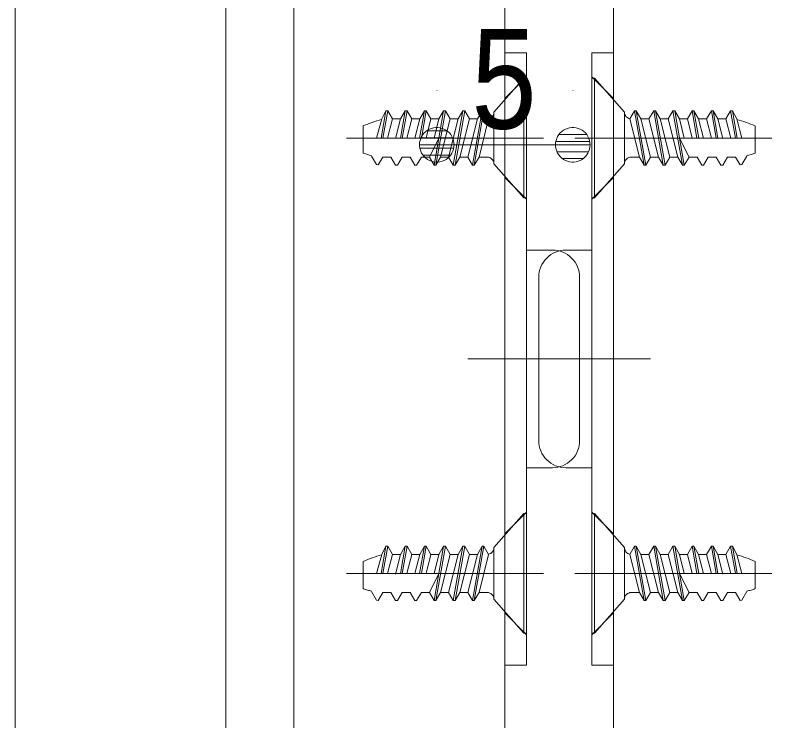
# Model space of a CAD drawing. Units: millimetres, scale not verified. Extents: x -6062 to 6062, y -3045 to 3045.
# Drawn here: x 740.7 to 1018.9, y -51.4 to 207.9 of the extents above; entities that cross this region are included whole.
import ezdxf
from ezdxf.enums import TextEntityAlignment as Align

# ---------------------------------------------------------------- set-up
doc = ezdxf.new("R2010")
doc.units = ezdxf.units.MM
doc.header["$LTSCALE"] = 20
for name, color, linetype, lineweight in [('0-1_0', 7, 'Continuous', 9), ('0-2_2寸法-1', 7, 'Continuous', 9), ('0-4_3一般', 7, 'Continuous', 9)]:
    doc.layers.add(name, color=color, linetype=linetype, lineweight=lineweight)
doc.styles.add('ＭＳ Ｐゴシック', font='')
doc.styles.get('ＭＳ Ｐゴシック').set_extended_font_data('MS PGothic')

# ---------------------------------------------------------------- blocks, each defined once
blk = doc.blocks.new('グループ-83')
at = {"layer": '0-4_3一般'}
blk.add_line((54963.7, -37700), (54963.7, 16304.9), dxfattribs=at)
blk = doc.blocks.new('グループ-126')
at = {"layer": '0-4_3一般'}
for p, q in [((54803.7, 494.9), (54823.7, 494.9)), ((54803.7, -385.1), (54803.7, 494.9)), ((55043.7, 244.9), (54823.7, 494.9)), ((54823.7, -385.1), (54823.7, 494.9)), ((55043.7, 244.9), (55043.7, -135.1)), ((55117, 254.9), (55130.3, 254.9)), ((55117, 254.9), (55187.7, -145.1)), ((55258.3, 254.9), (55271.7, 254.9)), ((55258.3, 254.9), (55329, -145.1)), ((55399.7, 254.9), (55413, 254.9)), ((55399.7, 254.9), (55470.3, -145.1)), ((55541, 254.9), (55506.4, 194.9)), ((55541, 254.9), (55576.3, 54.9)), ((55541, 254.9), (55554.3, 254.9)), ((55589.7, 54.9), (55554.3, 254.9)), ((55554.3, 254.9), (55589, 194.9)), ((55682.3, 254.9), (55717.7, 54.9)), ((55731, 54.9), (55695.7, 254.9)), ((55859.2, 54.9), (55823.7, 254.9)), ((55823.7, 254.9), (55837, 254.9)), ((55837, 254.9), (55872.7, 54.9)), ((55868.8, 194.9), (55837, 254.9)), ((55235.6, -85.1), (55165, 194.9)), ((55223.7, 194.9), (55165, 194.9)), ((55377, -85.1), (55306.3, 194.9)), ((55306.3, 194.9), (55365, 194.9)), ((55483, 54.9), (55447.6, 194.9)), ((55447.6, 194.9), (55506.4, 194.9)), ((55506.4, 194.9), (55541.7, 54.9)), ((55624.3, 54.9), (55589, 194.9)), ((55589, 194.9), (55647.7, 194.9)), ((55766.8, 50.3), (55730.3, 194.9)), ((55730.3, 194.9), (55789, 194.9)), ((55907.4, 54.9), (55868.8, 194.9)), ((56003.7, -56.7), (56003.7, 143.3)), ((54783.7, 54.9), (54735.3, 54.9)), ((56127.3, 54.9), (54783.7, 54.9)), ((55448.3, 54.9), (55518.3, -85.1)), ((55541.7, 54.9), (56003.7, 54.9)), ((55153, -85.1), (55093.7, -85.1)), ((55153, -85.1), (55187.7, -145.1)), ((55201, -145.1), (55235.6, -85.1)), ((55235.6, -85.1), (55294.4, -85.1)), ((55294.4, -85.1), (55329, -145.1)), ((55342.3, -145.1), (55377, -85.1)), ((55435.7, -85.1), (55377, -85.1)), ((55435.7, -85.1), (55470.3, -145.1)), ((55483.7, -145.1), (55518.3, -85.1)), ((55578.3, -85.1), (55518.3, -85.1)), ((55719.6, -85.1), (55659.6, -85.1)), ((55718.4, -85.1), (55753, -145.1)), ((55766.3, -145.1), (55801, -85.1)), ((55861, -85.1), (55801, -85.1)), ((55861, -85.1), (55894.3, -142.9)), ((55907.7, -141), (55944.1, -77.9)), ((54823.7, -385.1), (55043.7, -135.1)), ((55187.7, -145.1), (55201, -145.1)), ((55329, -145.1), (55342.3, -145.1)), ((55470.3, -145.1), (55483.7, -145.1)), ((55894.3, -142.9), (55907.7, -141)), ((54803.7, -385.1), (54823.7, -385.1))]:
    blk.add_line(p, q, dxfattribs=at)
for points in [[(55117, 254.9), (55082.4, 194.9), (55153, -85.1)], [(55201, -145.1), (55130.3, 254.9), (55165, 194.9)], [(55258.3, 254.9), (55223.7, 194.9), (55294.4, -85.1)], [(55342.3, -145.1), (55271.7, 254.9), (55306.3, 194.9)], [(55399.7, 254.9), (55365, 194.9), (55435.7, -85.1)], [(55483.7, -145.1), (55413, 254.9), (55447.6, 194.9)], [(55682.3, 254.9), (55647.7, 194.9), (55683, 54.9)], [(55682.3, 254.9), (55695.7, 254.9), (55730.3, 194.9)], [(55823.7, 254.9), (55789, 194.9), (55825, 54.9)], [(55577, -85.1), (55611.7, -145.1), (55625, -145.1), (55659.6, -85.1)], [(55753, -145.1), (55766.3, -145.1), (55801, -85.1)]]:
    blk.add_lwpolyline(points, dxfattribs=at)
for centre, radius, start, end in [((55093.7, 244.9), 50, 180, 218.8534), ((55093.7, 244.9), 50, 218.8534, 257.7067), ((55633.7, -680.8), 903.4, 70.3349, 74.8474), ((55633.7, -680.8), 903.4, 65.8225, 70.3349), ((55093.7, -135.1), 50, 135, 180), ((55093.7, -135.1), 50, 90, 135), ((55855.6, 314.9), 400, 282.6822, 287.2071), ((55855.6, 314.9), 400, 287.2071, 291.7321)]:
    blk.add_arc(centre, radius, start, end, dxfattribs=at)
blk = doc.blocks.new('グループ-127')
at = {"layer": '0-4_3一般'}
for p, q in [((54803.7, 2814.9), (54803.7, 3694.9)), ((54803.7, 3694.9), (54823.7, 3694.9)), ((54823.7, 2814.9), (54823.7, 3694.9)), ((55043.7, 3444.9), (54823.7, 3694.9)), ((55117, 3454.9), (55082.4, 3394.9)), ((55117, 3454.9), (55130.3, 3454.9)), ((55130.3, 3454.9), (55165, 3394.9)), ((55201, 3054.9), (55130.3, 3454.9)), ((55258.3, 3454.9), (55223.7, 3394.9)), ((55258.3, 3454.9), (55271.7, 3454.9)), ((55271.7, 3454.9), (55306.3, 3394.9)), ((55342.3, 3054.9), (55271.7, 3454.9)), ((55399.7, 3454.9), (55365, 3394.9)), ((55399.7, 3454.9), (55413, 3454.9)), ((55413, 3454.9), (55447.6, 3394.9)), ((55483.7, 3054.9), (55413, 3454.9)), ((55541, 3454.9), (55576.3, 3254.9)), ((55589.7, 3254.9), (55554.3, 3454.9)), ((55682.3, 3454.9), (55647.7, 3394.9)), ((55682.3, 3454.9), (55717.7, 3254.9)), ((55682.3, 3454.9), (55695.7, 3454.9)), ((55695.7, 3454.9), (55730.3, 3394.9)), ((55731, 3254.9), (55695.7, 3454.9)), ((55823.7, 3454.9), (55789, 3394.9)), ((55823.7, 3454.9), (55837, 3454.9)), ((55859.2, 3254.9), (55823.7, 3454.9)), ((55868.8, 3394.9), (55837, 3454.9)), ((55837, 3454.9), (55872.7, 3254.9)), ((55043.7, 3444.9), (55043.7, 3064.9)), ((55082.4, 3394.9), (55153, 3114.9)), ((55223.7, 3394.9), (55165, 3394.9)), ((55223.7, 3394.9), (55294.4, 3114.9)), ((55306.3, 3394.9), (55365, 3394.9)), ((55365, 3394.9), (55435.7, 3114.9)), ((55447.6, 3394.9), (55506.4, 3394.9)), ((55483, 3254.9), (55447.6, 3394.9)), ((55589, 3394.9), (55647.7, 3394.9)), ((55624.3, 3254.9), (55589, 3394.9)), ((55647.7, 3394.9), (55683, 3254.9)), ((55730.3, 3394.9), (55789, 3394.9)), ((55766.8, 3250.3), (55730.3, 3394.9)), ((55789, 3394.9), (55825, 3254.9)), ((55907.4, 3254.9), (55868.8, 3394.9)), ((56003.7, 3143.3), (56003.7, 3343.3)), ((54783.7, 3254.9), (54735.3, 3254.9)), ((56127.3, 3254.9), (54783.7, 3254.9)), ((55448.3, 3254.9), (55518.3, 3114.9)), ((55541.7, 3254.9), (56003.7, 3254.9)), ((55907.7, 3059), (55944.1, 3122.1)), ((55153, 3114.9), (55093.7, 3114.9)), ((55153, 3114.9), (55187.7, 3054.9)), ((55235.6, 3114.9), (55294.4, 3114.9)), ((55294.4, 3114.9), (55329, 3054.9)), ((55435.7, 3114.9), (55377, 3114.9)), ((55435.7, 3114.9), (55470.3, 3054.9)), ((55483.7, 3054.9), (55518.3, 3114.9)), ((55578.3, 3114.9), (55518.3, 3114.9)), ((55577, 3114.9), (55611.7, 3054.9)), ((55625, 3054.9), (55659.6, 3114.9)), ((55719.6, 3114.9), (55659.6, 3114.9)), ((55718.4, 3114.9), (55753, 3054.9)), ((55766.3, 3054.9), (55801, 3114.9)), ((55861, 3114.9), (55801, 3114.9)), ((55861, 3114.9), (55894.3, 3057.1)), ((55611.7, 3054.9), (55625, 3054.9)), ((55894.3, 3057.1), (55907.7, 3059))]:
    blk.add_line(p, q, dxfattribs=at)
for points in [[(55117, 3454.9), (55187.7, 3054.9), (55201, 3054.9)], [(55258.3, 3454.9), (55329, 3054.9), (55342.3, 3054.9)], [(55399.7, 3454.9), (55470.3, 3054.9), (55483.7, 3054.9)], [(55541, 3454.9), (55506.4, 3394.9), (55541.7, 3254.9)], [(55541, 3454.9), (55554.3, 3454.9), (55589, 3394.9)], [(55201, 3054.9), (55235.6, 3114.9), (55165, 3394.9)], [(55342.3, 3054.9), (55377, 3114.9), (55306.3, 3394.9)], [(54803.7, 2814.9), (54823.7, 2814.9), (55043.7, 3064.9)], [(55753, 3054.9), (55766.3, 3054.9), (55801, 3114.9)]]:
    blk.add_lwpolyline(points, dxfattribs=at)
for centre, radius, start, end in [((55093.7, 3444.9), 50, 180, 218.8534), ((55093.7, 3444.9), 50, 218.8534, 257.7067), ((55633.7, 2519.2), 903.4, 70.3349, 74.8474), ((55633.7, 2519.2), 903.4, 65.8225, 70.3349), ((55855.6, 3514.9), 400, 282.6822, 287.2071), ((55855.6, 3514.9), 400, 287.2071, 291.7321), ((55093.7, 3064.9), 50, 135, 180), ((55093.7, 3064.9), 50, 90, 135)]:
    blk.add_arc(centre, radius, start, end, dxfattribs=at)
blk = doc.blocks.new('グループ-128')
at = {"layer": '0-4_3一般'}
for p, q in [((54303.7, 3694.9), (54083.7, 3444.9)), ((54303.7, 3694.9), (54323.7, 3694.9)), ((54303.7, 3694.9), (54303.7, 2814.9)), ((54323.7, 3694.9), (54323.7, 2814.9)), ((53254.6, 3254.9), (53290.3, 3454.9)), ((53290.3, 3454.9), (53258.6, 3394.9)), ((53303.7, 3454.9), (53268.1, 3254.9)), ((53290.3, 3454.9), (53303.7, 3454.9)), ((53338.3, 3394.9), (53303.7, 3454.9)), ((53431.7, 3454.9), (53396.3, 3254.9)), ((53397, 3394.9), (53431.7, 3454.9)), ((53409.7, 3254.9), (53445, 3454.9)), ((53431.7, 3454.9), (53445, 3454.9)), ((53479.6, 3394.9), (53445, 3454.9)), ((53573, 3454.9), (53537.7, 3254.9)), ((53551, 3254.9), (53586.3, 3454.9)), ((53714.3, 3454.9), (53643.7, 3054.9)), ((53679.7, 3394.9), (53714.3, 3454.9)), ((53714.3, 3454.9), (53727.7, 3454.9)), ((53762.3, 3394.9), (53727.7, 3454.9)), ((53855.7, 3454.9), (53785, 3054.9)), ((53821, 3394.9), (53855.7, 3454.9)), ((53855.7, 3454.9), (53869, 3454.9)), ((53903.6, 3394.9), (53869, 3454.9)), ((53997, 3454.9), (53926.3, 3054.9)), ((53962.4, 3394.9), (53997, 3454.9)), ((53997, 3454.9), (54010.3, 3454.9)), ((54045, 3394.9), (54010.3, 3454.9)), ((53258.6, 3394.9), (53219.9, 3254.9)), ((53302.3, 3254.9), (53338.3, 3394.9)), ((53338.3, 3394.9), (53397, 3394.9)), ((53397, 3394.9), (53360.5, 3250.3)), ((53444.3, 3254.9), (53479.6, 3394.9)), ((53479.6, 3394.9), (53538.4, 3394.9)), ((53538.4, 3394.9), (53503, 3254.9)), ((53621, 3394.9), (53679.7, 3394.9)), ((53679.7, 3394.9), (53644.4, 3254.9)), ((53691.6, 3114.9), (53762.3, 3394.9)), ((53762.3, 3394.9), (53821, 3394.9)), ((53833, 3114.9), (53903.6, 3394.9)), ((53962.4, 3394.9), (53903.6, 3394.9)), ((53974.3, 3114.9), (54045, 3394.9)), ((54083.7, 3064.9), (54083.7, 3444.9)), ((53123.7, 3343.3), (53123.7, 3143.3)), ((54343.7, 3254.9), (53000, 3254.9)), ((53123.7, 3254.9), (53585.6, 3254.9)), ((53609, 3114.9), (53679, 3254.9)), ((54392, 3254.9), (54343.7, 3254.9)), ((53183.2, 3122.1), (53219.7, 3059)), ((53233, 3057.1), (53266.4, 3114.9)), ((53326.4, 3114.9), (53266.4, 3114.9)), ((53326.4, 3114.9), (53361, 3054.9)), ((53374.3, 3054.9), (53409, 3114.9)), ((53467.7, 3114.9), (53407.7, 3114.9)), ((53467.7, 3114.9), (53502.3, 3054.9)), ((53515.7, 3054.9), (53550.3, 3114.9)), ((53609, 3114.9), (53549.1, 3114.9)), ((53609, 3114.9), (53643.7, 3054.9)), ((53657, 3054.9), (53691.6, 3114.9)), ((53750.4, 3114.9), (53691.6, 3114.9)), ((53798.3, 3054.9), (53833, 3114.9)), ((53833, 3114.9), (53891.7, 3114.9)), ((53939.7, 3054.9), (53974.3, 3114.9)), ((54033.7, 3114.9), (53974.3, 3114.9)), ((53219.7, 3059), (53233, 3057.1)), ((53502.3, 3054.9), (53515.7, 3054.9))]:
    blk.add_line(p, q, dxfattribs=at)
for points in [[(53538.4, 3394.9), (53573, 3454.9), (53586.3, 3454.9)], [(53585.6, 3254.9), (53621, 3394.9), (53586.3, 3454.9)], [(53643.7, 3054.9), (53657, 3054.9), (53727.7, 3454.9)], [(53785, 3054.9), (53798.3, 3054.9), (53869, 3454.9)], [(53926.3, 3054.9), (53939.7, 3054.9), (54010.3, 3454.9)], [(53821, 3394.9), (53750.4, 3114.9), (53785, 3054.9)], [(53962.4, 3394.9), (53891.7, 3114.9), (53926.3, 3054.9)], [(53326.4, 3114.9), (53361, 3054.9), (53374.3, 3054.9)], [(54083.7, 3064.9), (54303.7, 2814.9), (54323.7, 2814.9)]]:
    blk.add_lwpolyline(points, dxfattribs=at)
for centre, radius, start, end in [((54033.7, 3444.9), 50, 282.2933, 321.1466), ((54033.7, 3444.9), 50, 321.1466, 0), ((53493.7, 2519.2), 903.4, 109.6651, 114.1775), ((53493.7, 2519.2), 903.4, 105.1526, 109.6651), ((53271.8, 3514.9), 400, 248.2679, 252.7929), ((53271.8, 3514.9), 400, 252.7929, 257.3178), ((54033.7, 3064.9), 50, 45, 90), ((54033.7, 3064.9), 50, 0, 45)]:
    blk.add_arc(centre, radius, start, end, dxfattribs=at)
blk = doc.blocks.new('グループ-129')
at = {"layer": '0-4_3一般'}
for p, q in [((54303.7, 494.9), (54083.7, 244.9)), ((54303.7, 494.9), (54303.7, -385.1)), ((54303.7, 494.9), (54323.7, 494.9)), ((54323.7, 494.9), (54323.7, -385.1)), ((53254.6, 54.9), (53290.3, 254.9)), ((53290.3, 254.9), (53258.6, 194.9)), ((53303.7, 254.9), (53268.1, 54.9)), ((53290.3, 254.9), (53303.7, 254.9)), ((53431.7, 254.9), (53396.3, 54.9)), ((53409.7, 54.9), (53445, 254.9)), ((53573, 254.9), (53537.7, 54.9)), ((53538.4, 194.9), (53573, 254.9)), ((53551, 54.9), (53586.3, 254.9)), ((53573, 254.9), (53586.3, 254.9)), ((53621, 194.9), (53586.3, 254.9)), ((53657, -145.1), (53727.7, 254.9)), ((53714.3, 254.9), (53727.7, 254.9)), ((53798.3, -145.1), (53869, 254.9)), ((53855.7, 254.9), (53869, 254.9)), ((53939.7, -145.1), (54010.3, 254.9)), ((53997, 254.9), (54010.3, 254.9)), ((54083.7, -135.1), (54083.7, 244.9)), ((53258.6, 194.9), (53219.9, 54.9)), ((53338.3, 194.9), (53397, 194.9)), ((53397, 194.9), (53360.5, 50.3)), ((53479.6, 194.9), (53538.4, 194.9)), ((53538.4, 194.9), (53503, 54.9)), ((53585.6, 54.9), (53621, 194.9)), ((53621, 194.9), (53679.7, 194.9)), ((53679.7, 194.9), (53644.4, 54.9)), ((53821, 194.9), (53750.4, -85.1)), ((53762.3, 194.9), (53821, 194.9)), ((53962.4, 194.9), (53891.7, -85.1)), ((53962.4, 194.9), (53903.6, 194.9)), ((53123.7, 143.3), (53123.7, -56.7)), ((54343.7, 54.9), (53000, 54.9)), ((53123.7, 54.9), (53585.6, 54.9)), ((53609, -85.1), (53679, 54.9)), ((54392, 54.9), (54343.7, 54.9)), ((53183.2, -77.9), (53219.7, -141)), ((53233, -142.9), (53266.4, -85.1)), ((53326.4, -85.1), (53266.4, -85.1)), ((53326.4, -85.1), (53361, -145.1)), ((53374.3, -145.1), (53409, -85.1)), ((53467.7, -85.1), (53407.7, -85.1)), ((53609, -85.1), (53549.1, -85.1)), ((53609, -85.1), (53643.7, -145.1)), ((53657, -145.1), (53691.6, -85.1)), ((53750.4, -85.1), (53691.6, -85.1)), ((53750.4, -85.1), (53785, -145.1)), ((53798.3, -145.1), (53833, -85.1)), ((53833, -85.1), (53891.7, -85.1)), ((53891.7, -85.1), (53926.3, -145.1)), ((53939.7, -145.1), (53974.3, -85.1)), ((54033.7, -85.1), (53974.3, -85.1)), ((53219.7, -141), (53233, -142.9)), ((53643.7, -145.1), (53657, -145.1)), ((53785, -145.1), (53798.3, -145.1)), ((53926.3, -145.1), (53939.7, -145.1)), ((54083.7, -135.1), (54303.7, -385.1)), ((54303.7, -385.1), (54323.7, -385.1))]:
    blk.add_line(p, q, dxfattribs=at)
for points in [[(53302.3, 54.9), (53338.3, 194.9), (53303.7, 254.9)], [(53397, 194.9), (53431.7, 254.9), (53445, 254.9)], [(53444.3, 54.9), (53479.6, 194.9), (53445, 254.9)], [(53679.7, 194.9), (53714.3, 254.9), (53643.7, -145.1)], [(53691.6, -85.1), (53762.3, 194.9), (53727.7, 254.9)], [(53821, 194.9), (53855.7, 254.9), (53785, -145.1)], [(53833, -85.1), (53903.6, 194.9), (53869, 254.9)], [(53962.4, 194.9), (53997, 254.9), (53926.3, -145.1)], [(53974.3, -85.1), (54045, 194.9), (54010.3, 254.9)], [(53326.4, -85.1), (53361, -145.1), (53374.3, -145.1)], [(53467.7, -85.1), (53502.3, -145.1), (53515.7, -145.1), (53550.3, -85.1)]]:
    blk.add_lwpolyline(points, dxfattribs=at)
for centre, radius, start, end in [((54033.7, 244.9), 50, 321.1466, 0), ((53493.7, -680.8), 903.4, 109.6651, 114.1775), ((53493.7, -680.8), 903.4, 105.1526, 109.6651), ((54033.7, 244.9), 50, 282.2933, 321.1466), ((53271.8, 314.9), 400, 248.2679, 252.7929), ((53271.8, 314.9), 400, 252.7929, 257.3178), ((54033.7, -135.1), 50, 45, 90), ((54033.7, -135.1), 50, 0, 45)]:
    blk.add_arc(centre, radius, start, end, dxfattribs=at)
blk = doc.blocks.new('グループ-140')
at = {"layer": '0-4_3一般'}
for p, q in [((54963.7, 3881.3), (54803.7, 3881.3)), ((54803.7, 2431.3), (54803.7, 3881.3)), ((54963.7, 3521.3), (54963.7, 3881.3)), ((54803.7, 3704.9), (54963.7, 3544.9)), ((54963.7, -618.7), (54963.7, 3521.3)), ((54678.8, 3254.9), (55093.8, 3254.9)), ((54963.7, 2964.9), (54803.7, 2804.9)), ((54803.7, 2431.3), (54613.7, 2431.3)), ((54803.7, 2431.3), (54803.7, 831.3)), ((54413.7, 2231.3), (54413.7, 1031.3)), ((54238.1, 1631.3), (55236.1, 1631.3)), ((54803.7, 831.3), (54613.7, 831.3)), ((54803.7, -618.7), (54803.7, 831.3)), ((54803.7, 504.9), (54963.7, 344.9)), ((54678.8, 54.9), (55132.8, 54.9)), ((54963.7, -235.1), (54803.7, -395.1)), ((54803.7, -618.7), (54963.7, -618.7))]:
    blk.add_line(p, q, dxfattribs=at)
for centre, start, end in [((54613.7, 2231.3), 90, 135), ((54613.7, 2231.3), 135, 180), ((54613.7, 1031.3), 180, 225), ((54613.7, 1031.3), 225, 270)]:
    blk.add_arc(centre, 200, start, end, dxfattribs=at)
blk = doc.blocks.new('グループ-144')
at = {"layer": '0-4_3一般'}
for p, q in [((54163.7, 3881.3), (54163.7, 3521.3)), ((54323.7, 3881.3), (54163.7, 3881.3)), ((54323.7, 3881.3), (54323.7, 2431.3)), ((54163.7, 3544.9), (54323.7, 3704.9)), ((54163.7, 3521.3), (54163.7, -618.7)), ((54033.5, 3254.9), (54448.5, 3254.9)), ((54323.7, 2804.9), (54163.7, 2964.9)), ((54513.7, 2431.3), (54323.7, 2431.3)), ((54323.7, 831.3), (54323.7, 2431.3)), ((54713.7, 1031.3), (54713.7, 2231.3)), ((53891.2, 1631.3), (54889.2, 1631.3)), ((54513.7, 831.3), (54323.7, 831.3)), ((54323.7, 831.3), (54323.7, -618.7)), ((54163.7, 344.9), (54323.7, 504.9)), ((53994.5, 54.9), (54448.5, 54.9)), ((54323.7, -395.1), (54163.7, -235.1)), ((54163.7, -618.7), (54323.7, -618.7))]:
    blk.add_line(p, q, dxfattribs=at)
for centre, start, end in [((54513.7, 2231.3), 45, 90), ((54513.7, 2231.3), 0, 45), ((54513.7, 1031.3), 315, 0), ((54513.7, 1031.3), 270, 315)]:
    blk.add_arc(centre, 200, start, end, dxfattribs=at)
blk = doc.blocks.new('グループ-147')
at = {"layer": '0-4_3一般'}
for p, q in [((52113.7, 13704.9), (52113.7, -35100)), ((52613.7, -35100), (52613.7, 13704.9))]:
    blk.add_line(p, q, dxfattribs=at)
blk.add_lwpolyline([(54163.7, 16304.9), (54163.7, -37700), (50563.7, -37700), (50563.7, 16304.9)], close=True, dxfattribs=at)
blk = doc.blocks.new('グループ-175')
at = {"layer": '0-4_3一般'}
for name in ['グループ-147', 'グループ-83', 'グループ-144', 'グループ-140', 'グループ-128', 'グループ-127', 'グループ-129', 'グループ-126']:
    blk.add_blockref(name, (0, 0), dxfattribs=at)
blk = doc.blocks.new('グループ-177')
at = {"layer": '0-4_3一般'}
blk.add_blockref('グループ-175', (0, 0), dxfattribs=at)
blk = doc.blocks.new('_Dot')
at = {"layer": '0-1_0'}
for p, q in [((7.99, 6), (-7.99, 6)), ((-10, 0), (-20, 0)), ((9.78, 2), (-9.78, 2)), ((9.16, -3.98), (-9.16, -3.98)), ((6, -7.98), (-6, -7.98))]:
    blk.add_line(p, q, dxfattribs=at)
for points in [[(10, 0), (9.92, 1.25), (9.69, 2.49), (9.3, 3.68), (8.76, 4.82), (8.09, 5.88), (7.29, 6.85), (6.37, 7.71), (5.36, 8.44), (4.26, 9.05), (3.09, 9.51), (1.87, 9.82), (0.63, 9.98), (-0.63, 9.98), (-1.87, 9.82), (-3.09, 9.51), (-4.26, 9.05), (-5.36, 8.44), (-6.37, 7.71), (-7.29, 6.85), (-8.09, 5.88), (-8.76, 4.82), (-9.3, 3.68), (-9.69, 2.49), (-9.92, 1.25), (-10, 0), (0, 0)], [(-10, 0), (-9.92, -1.25), (-9.69, -2.49), (-9.3, -3.68), (-8.76, -4.82), (-8.09, -5.88), (-7.29, -6.85), (-6.37, -7.71), (-5.36, -8.44), (-4.26, -9.05), (-3.09, -9.51), (-1.87, -9.82), (-0.63, -9.98), (0.63, -9.98), (1.87, -9.82), (3.09, -9.51), (4.26, -9.05), (5.36, -8.44), (6.37, -7.71), (7.29, -6.85), (8.09, -5.88), (8.76, -4.82), (9.3, -3.68), (9.69, -2.49), (9.92, -1.25), (10, 0), (0, 0)]]:
    blk.add_lwpolyline(points, close=True, dxfattribs=at)

msp = doc.modelspace()

# ---------------------------------------------------------------- linework, layer by layer
at = {"layer": '0-2_2寸法-1'}
for p, q in [((895.68, 180.25), (895.88, 180.25)), ((945.68, 180.25), (945.88, 180.25)), ((932.97, 160.25), (908.4, 160.25))]:
    msp.add_line(p, q, dxfattribs=at)

# ---------------------------------------------------------------- block references
at = {"layer": '0-2_2寸法-1', "xscale": 0.6356201, "yscale": 0.6356201, "rotation": 180}
msp.add_blockref('_Dot', (895.68, 160.25), dxfattribs=at)
at = {"layer": '0-2_2寸法-1', "xscale": 0.6356201, "yscale": 0.6356201}
msp.add_blockref('_Dot', (945.68, 160.25), dxfattribs=at)
at = {"layer": '0-4_3一般', "xscale": 0.05, "yscale": 0.05}
msp.add_blockref('グループ-177', (-1787.5, 0), dxfattribs=at)

# ---------------------------------------------------------------- texts
at = {"layer": '0-2_2寸法-1', "style": 'ＭＳ Ｐゴシック', "width": 0.9}
msp.add_text('5', height=36.66, dxfattribs=at).set_placement((908.39, 155.19), align=Align.BOTTOM_LEFT)

doc.saveas('drawing.dxf')
